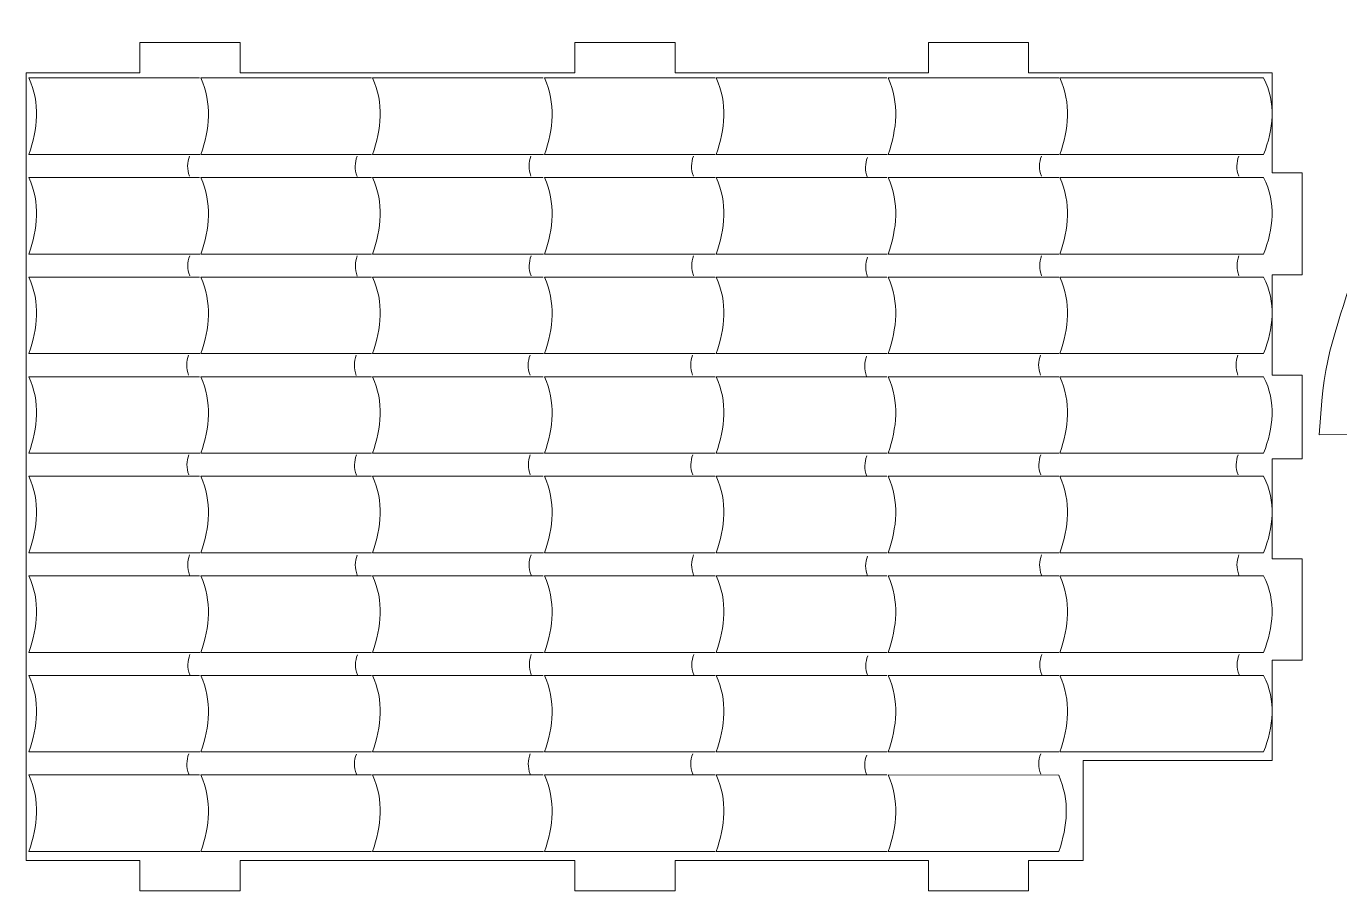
# Model space of a CAD drawing. Header units: centimetres. Extents: x -16.2 to 16.2, y -18.7 to 18.7.
# Drawn here: x -15.08 to -1.98, y -18.7 to -10.08 of the extents above; entities that cross this region are included whole.
import ezdxf

# ---------------------------------------------------------------- set-up
doc = ezdxf.new("R2010")
doc.units = ezdxf.units.CM
doc.header["$MEASUREMENT"] = 0
doc.layers.add('layer 1', color=7, linetype='Continuous')

msp = doc.modelspace()

# ---------------------------------------------------------------- linework, layer by layer
at = {"layer": 'layer 1', "color": 240, "lineweight": 9}
for points, knots in [([(1.2036, -14.1437), (1.2036, -14.1437), (1.04857, -14.14326), (1.04857, -14.14326), (1.04857, -14.14326), (1.04857, -14.14326), (0.59083, -14.1449), (0.59083, -14.1449), (0.59083, -14.1449), (0.59083, -14.1449), (0.59191, -14.44489), (0.59191, -14.44489), (0.59191, -14.44489), (0.59191, -14.44489), (0.01672, -14.44696), (0.01672, -14.44696), (0.01672, -14.44696), (0.01672, -14.44696), (0.01564, -14.14697), (0.01564, -14.14697), (0.01564, -14.14697), (0.01564, -14.14697), (-1.27334, -14.1516), (-1.27334, -14.1516), (-1.27334, -14.1516), (-1.27334, -14.1516), (-1.27226, -14.45159), (-1.27226, -14.45159), (-1.27226, -14.45159), (-1.27226, -14.45159), (-1.84052, -14.45363), (-1.84052, -14.45363), (-1.84052, -14.45363), (-1.84052, -14.45363), (-1.84159, -14.15364), (-1.84159, -14.15364), (-1.84159, -14.15364), (-1.84159, -14.15364), (-2.18275, -14.15487), (-2.18275, -14.15487), (-2.18275, -14.15487), (-2.18275, -14.15487), (-2.15782, -13.81727), (-2.15782, -13.81727), (-2.15782, -13.81727), (-2.11713, -13.26632), (-1.89681, -12.79586), (-1.78387, -12.35323), (-1.78387, -12.35323), (-1.60928, -11.66904), (-1.49548, -11.01847), (-1.20792, -10.56343), (-1.20792, -10.56343), (-0.91134, -10.09411), (-0.69489, -9.68404), (-0.61635, -9.35595), (-0.61635, -9.35595), (-0.3867, -8.39653), (0.82539, -8.31654), (1.1476, -9.18257), (1.1476, -9.18257), (1.1533, -9.26578), (1.24026, -9.43211), (1.28015, -9.47103), (1.28015, -9.47103), (1.21709, -9.53128), (1.14936, -9.56867), (1.07522, -9.58957), (1.07522, -9.58957), (1.07622, -9.69013), (1.05131, -9.7772), (0.99328, -9.85186), (0.99328, -9.85186), (0.95841, -9.92886), (0.96254, -9.95293), (0.95355, -10.01342), (0.95355, -10.01342), (0.94706, -10.05757), (0.93412, -10.02753), (0.88931, -10.02755), (0.88931, -10.02755), (0.88562, -10.08024), (0.85824, -10.12186), (0.80073, -10.1648), (0.80073, -10.1648), (0.7612, -10.13889), (0.75028, -10.16873), (0.74837, -10.19978), (0.74837, -10.19978), (0.72036, -10.21467), (0.68258, -10.23619), (0.6512, -10.24318), (0.6512, -10.24318), (0.50207, -10.27644), (0.37387, -10.24229), (0.24106, -10.16062), (0.24106, -10.16062), (0.35762, -10.31627), (0.42163, -10.48635), (0.46094, -10.59924), (0.46094, -10.59924), (0.55008, -10.57957), (0.63932, -10.57797), (0.72862, -10.59448), (0.72862, -10.59448), (0.76824, -10.50082), (0.83495, -10.4431), (0.92884, -10.42139), (0.92884, -10.42139), (1.05769, -10.33669), (1.24055, -10.2721), (1.27237, -10.40405), (1.27237, -10.40405), (1.46623, -10.47132), (1.49186, -10.61997), (1.45028, -10.76912), (1.45028, -10.76912), (1.72411, -10.68309), (2.06706, -10.71094), (2.21769, -10.94919), (2.21769, -10.94919), (2.20742, -11.01347), (2.19103, -11.02433), (2.15687, -11.05307), (2.15687, -11.05307), (2.20169, -11.17663), (2.23262, -11.28242), (2.21411, -11.40617), (2.21411, -11.40617), (2.50386, -11.30219), (2.7442, -11.33564), (2.93511, -11.50654), (2.93511, -11.50654), (3.26376, -11.37275), (3.51314, -11.32193), (3.76752, -11.36316), (3.76752, -11.36316), (3.76752, -11.36316), (3.67444, -11.50388), (3.67444, -11.50388), (3.67444, -11.50388), (3.93179, -11.49513), (4.17239, -11.60657), (4.4054, -11.77266), (4.4054, -11.77266), (4.28998, -11.77307), (4.28706, -11.82924), (4.22789, -11.85752), (4.22789, -11.85752), (4.48694, -11.89091), (4.55929, -12.056), (4.56584, -12.14644), (4.56584, -12.14644), (4.48474, -12.14673), (4.4412, -12.18432), (4.37887, -12.20326), (4.37887, -12.20326), (4.38717, -12.34984), (4.46876, -12.47746), (4.50206, -12.62397), (4.50206, -12.62397), (4.41456, -12.58373), (4.30882, -12.67458), (4.24024, -12.69042), (4.24024, -12.69042), (4.27815, -12.82443), (4.24106, -12.92127), (4.12898, -12.98095), (4.12898, -12.98095), (4.12898, -12.98095), (3.99786, -12.95334), (3.99786, -12.95334), (3.99786, -12.95334), (3.95101, -12.97034), (3.89766, -12.99155), (3.84923, -13.0178), (3.84923, -13.0178), (3.84923, -13.0178), (4.82308, -14.1437), (4.82308, -14.1437), (4.82308, -14.1437), (4.82308, -14.1437), (4.23224, -14.1437), (4.23224, -14.1437), (4.23224, -14.1437), (4.23224, -14.1437), (3.54477, -13.25871), (3.54477, -13.25871), (3.54477, -13.25871), (3.54477, -13.25871), (3.12485, -14.1358), (3.12485, -14.1358), (3.12485, -14.1358), (3.12485, -14.1358), (3.03016, -14.13614), (3.03016, -14.13614), (3.03016, -14.13614), (3.03016, -14.13614), (3.03125, -14.43613), (3.03125, -14.43613), (3.03125, -14.43613), (3.03125, -14.43613), (2.67783, -14.4374), (2.67783, -14.4374), (2.67783, -14.4374), (2.67783, -14.4374), (2.67676, -14.13741), (2.67676, -14.13741), (2.67676, -14.13741), (2.67676, -14.13741), (2.56113, -14.13782), (2.56113, -14.13782), (2.56113, -14.13782), (2.56113, -14.13782), (3.03494, -13.21016), (3.03494, -13.21016), (3.03494, -13.21016), (3.01033, -13.21776), (2.98756, -13.22853), (2.96007, -13.2472), (2.96007, -13.2472), (2.8819, -13.19444), (2.88774, -13.08523), (2.85679, -13.15398), (2.85679, -13.15398), (2.84083, -13.05421), (2.69483, -13.22631), (2.52001, -13.19263), (2.52001, -13.19263), (2.52001, -13.19263), (2.40808, -13.29597), (2.40808, -13.29597), (2.40808, -13.29597), (2.35161, -13.20882), (2.38889, -13.16814), (2.28598, -13.17474), (2.28598, -13.17474), (2.1923, -13.15012), (2.00507, -13.13832), (1.90223, -13.16677), (1.90223, -13.16677), (1.90223, -13.16677), (1.83632, -13.05469), (1.83632, -13.05469), (1.83632, -13.05469), (1.77581, -13.0337), (1.70881, -13.06915), (1.64016, -13.07761), (1.64016, -13.07761), (1.64016, -13.07761), (1.2036, -14.1437), (1.2036, -14.1437)], [0, 0, 0, 0, 0.015625, 0.015625, 0.015625, 0.015625, 0.03125, 0.03125, 0.03125, 0.03125, 0.046875, 0.046875, 0.046875, 0.046875, 0.0625, 0.0625, 0.0625, 0.0625, 0.078125, 0.078125, 0.078125, 0.078125, 0.09375, 0.09375, 0.09375, 0.09375, 0.109375, 0.109375, 0.109375, 0.109375, 0.125, 0.125, 0.125, 0.125, 0.140625, 0.140625, 0.140625, 0.140625, 0.15625, 0.15625, 0.15625, 0.15625, 0.171875, 0.171875, 0.171875, 0.171875, 0.1875, 0.1875, 0.1875, 0.1875, 0.203125, 0.203125, 0.203125, 0.203125, 0.21875, 0.21875, 0.21875, 0.21875, 0.234375, 0.234375, 0.234375, 0.234375, 0.25, 0.25, 0.25, 0.25, 0.265625, 0.265625, 0.265625, 0.265625, 0.28125, 0.28125, 0.28125, 0.28125, 0.296875, 0.296875, 0.296875, 0.296875, 0.3125, 0.3125, 0.3125, 0.3125, 0.328125, 0.328125, 0.328125, 0.328125, 0.34375, 0.34375, 0.34375, 0.34375, 0.359375, 0.359375, 0.359375, 0.359375, 0.375, 0.375, 0.375, 0.375, 0.390625, 0.390625, 0.390625, 0.390625, 0.40625, 0.40625, 0.40625, 0.40625, 0.421875, 0.421875, 0.421875, 0.421875, 0.4375, 0.4375, 0.4375, 0.4375, 0.453125, 0.453125, 0.453125, 0.453125, 0.46875, 0.46875, 0.46875, 0.46875, 0.484375, 0.484375, 0.484375, 0.484375, 0.5, 0.5, 0.5, 0.5, 0.515625, 0.515625, 0.515625, 0.515625, 0.53125, 0.53125, 0.53125, 0.53125, 0.546875, 0.546875, 0.546875, 0.546875, 0.5625, 0.5625, 0.5625, 0.5625, 0.578125, 0.578125, 0.578125, 0.578125, 0.59375, 0.59375, 0.59375, 0.59375, 0.609375, 0.609375, 0.609375, 0.609375, 0.625, 0.625, 0.625, 0.625, 0.640625, 0.640625, 0.640625, 0.640625, 0.65625, 0.65625, 0.65625, 0.65625, 0.671875, 0.671875, 0.671875, 0.671875, 0.6875, 0.6875, 0.6875, 0.6875, 0.703125, 0.703125, 0.703125, 0.703125, 0.71875, 0.71875, 0.71875, 0.71875, 0.734375, 0.734375, 0.734375, 0.734375, 0.75, 0.75, 0.75, 0.75, 0.765625, 0.765625, 0.765625, 0.765625, 0.78125, 0.78125, 0.78125, 0.78125, 0.796875, 0.796875, 0.796875, 0.796875, 0.8125, 0.8125, 0.8125, 0.8125, 0.828125, 0.828125, 0.828125, 0.828125, 0.84375, 0.84375, 0.84375, 0.84375, 0.859375, 0.859375, 0.859375, 0.859375, 0.875, 0.875, 0.875, 0.875, 0.890625, 0.890625, 0.890625, 0.890625, 0.90625, 0.90625, 0.90625, 0.90625, 0.921875, 0.921875, 0.921875, 0.921875, 0.9375, 0.9375, 0.9375, 0.9375, 0.953125, 0.953125, 0.953125, 0.953125, 0.96875, 0.96875, 0.96875, 0.96875, 1, 1, 1, 1]), ([(-15.07662, -18.40376), (-15.07662, -18.40376), (-15.07662, -10.54475), (-15.07662, -10.54475), (-15.07662, -10.54475), (-15.07662, -10.54475), (-13.94416, -10.54475), (-13.94416, -10.54475), (-13.94416, -10.54475), (-13.94416, -10.54475), (-13.94416, -10.24477), (-13.94416, -10.24477), (-13.94416, -10.24477), (-13.94416, -10.24477), (-12.94417, -10.24477), (-12.94417, -10.24477), (-12.94417, -10.24477), (-12.94417, -10.24477), (-12.94417, -10.54475), (-12.94417, -10.54475), (-12.94417, -10.54475), (-12.94417, -10.54475), (-9.60562, -10.54475), (-9.60562, -10.54475), (-9.60562, -10.54475), (-9.60562, -10.54475), (-9.60562, -10.24477), (-9.60562, -10.24477), (-9.60562, -10.24477), (-9.60562, -10.24477), (-8.60562, -10.24477), (-8.60562, -10.24477), (-8.60562, -10.24477), (-8.60562, -10.24477), (-8.60562, -10.54475), (-8.60562, -10.54475), (-8.60562, -10.54475), (-8.60562, -10.54475), (-6.08044, -10.54475), (-6.08044, -10.54475), (-6.08044, -10.54475), (-6.08044, -10.54475), (-6.08044, -10.24477), (-6.08044, -10.24477), (-6.08044, -10.24477), (-6.08044, -10.24477), (-5.08044, -10.24477), (-5.08044, -10.24477), (-5.08044, -10.24477), (-5.08044, -10.24477), (-5.08044, -10.54475), (-5.08044, -10.54475), (-5.08044, -10.54475), (-5.08044, -10.54475), (-2.65259, -10.54475), (-2.65259, -10.54475), (-2.65259, -10.54475), (-2.65259, -10.54475), (-2.65259, -11.5448), (-2.65259, -11.5448), (-2.65259, -11.5448), (-2.65259, -11.5448), (-2.3526, -11.5448), (-2.3526, -11.5448), (-2.3526, -11.5448), (-2.3526, -11.5448), (-2.3526, -12.56075), (-2.3526, -12.56075), (-2.3526, -12.56075), (-2.3526, -12.56075), (-2.65259, -12.56075), (-2.65259, -12.56075), (-2.65259, -12.56075), (-2.65259, -12.56075), (-2.65259, -13.56074), (-2.65259, -13.56074), (-2.65259, -13.56074), (-2.65259, -13.56074), (-2.3526, -13.56074), (-2.3526, -13.56074), (-2.3526, -13.56074), (-2.3526, -13.56074), (-2.3526, -14.39463), (-2.3526, -14.39463), (-2.3526, -14.39463), (-2.3526, -14.39463), (-2.65259, -14.39463), (-2.65259, -14.39463), (-2.65259, -14.39463), (-2.65259, -14.39463), (-2.65259, -15.39463), (-2.65259, -15.39463), (-2.65259, -15.39463), (-2.65259, -15.39463), (-2.3526, -15.39463), (-2.3526, -15.39463), (-2.3526, -15.39463), (-2.3526, -15.39463), (-2.3526, -16.40378), (-2.3526, -16.40378), (-2.3526, -16.40378), (-2.3526, -16.40378), (-2.65259, -16.40378), (-2.65259, -16.40378), (-2.65259, -16.40378), (-2.65259, -16.40378), (-2.65259, -17.40374), (-2.65259, -17.40374), (-2.65259, -17.40374), (-2.65259, -17.40374), (-2.8186, -17.40375), (-2.8186, -17.40375), (-2.8186, -17.40375), (-2.8186, -17.40375), (-4.53509, -17.40375), (-4.53509, -17.40375), (-4.53509, -17.40375), (-4.53509, -17.40375), (-4.53509, -18.40376), (-4.53509, -18.40376), (-4.53509, -18.40376), (-4.53509, -18.40376), (-5.08044, -18.40376), (-5.08044, -18.40376), (-5.08044, -18.40376), (-5.08044, -18.40376), (-5.08044, -18.70375), (-5.08044, -18.70375), (-5.08044, -18.70375), (-5.08044, -18.70375), (-6.08044, -18.70375), (-6.08044, -18.70375), (-6.08044, -18.70375), (-6.08044, -18.70375), (-6.08044, -18.40376), (-6.08044, -18.40376), (-6.08044, -18.40376), (-6.08044, -18.40376), (-8.60562, -18.40376), (-8.60562, -18.40376), (-8.60562, -18.40376), (-8.60562, -18.40376), (-8.60562, -18.70375), (-8.60562, -18.70375), (-8.60562, -18.70375), (-8.60562, -18.70375), (-9.60562, -18.70375), (-9.60562, -18.70375), (-9.60562, -18.70375), (-9.60562, -18.70375), (-9.60562, -18.40376), (-9.60562, -18.40376), (-9.60562, -18.40376), (-9.60562, -18.40376), (-12.94417, -18.40376), (-12.94417, -18.40376), (-12.94417, -18.40376), (-12.94417, -18.40376), (-12.94417, -18.70375), (-12.94417, -18.70375), (-12.94417, -18.70375), (-12.94417, -18.70375), (-13.94416, -18.70375), (-13.94416, -18.70375), (-13.94416, -18.70375), (-13.94416, -18.70375), (-13.94416, -18.40376), (-13.94416, -18.40376), (-13.94416, -18.40376), (-13.94416, -18.40376), (-15.07662, -18.40376), (-15.07662, -18.40376)], [0, 0, 0, 0, 0.02272727, 0.02272727, 0.02272727, 0.02272727, 0.04545455, 0.04545455, 0.04545455, 0.04545455, 0.06818182, 0.06818182, 0.06818182, 0.06818182, 0.09090909, 0.09090909, 0.09090909, 0.09090909, 0.11363636, 0.11363636, 0.11363636, 0.11363636, 0.13636364, 0.13636364, 0.13636364, 0.13636364, 0.15909091, 0.15909091, 0.15909091, 0.15909091, 0.18181818, 0.18181818, 0.18181818, 0.18181818, 0.20454545, 0.20454545, 0.20454545, 0.20454545, 0.22727273, 0.22727273, 0.22727273, 0.22727273, 0.25, 0.25, 0.25, 0.25, 0.27272727, 0.27272727, 0.27272727, 0.27272727, 0.29545455, 0.29545455, 0.29545455, 0.29545455, 0.31818182, 0.31818182, 0.31818182, 0.31818182, 0.34090909, 0.34090909, 0.34090909, 0.34090909, 0.36363636, 0.36363636, 0.36363636, 0.36363636, 0.38636364, 0.38636364, 0.38636364, 0.38636364, 0.40909091, 0.40909091, 0.40909091, 0.40909091, 0.43181818, 0.43181818, 0.43181818, 0.43181818, 0.45454545, 0.45454545, 0.45454545, 0.45454545, 0.47727273, 0.47727273, 0.47727273, 0.47727273, 0.5, 0.5, 0.5, 0.5, 0.52272727, 0.52272727, 0.52272727, 0.52272727, 0.54545455, 0.54545455, 0.54545455, 0.54545455, 0.56818182, 0.56818182, 0.56818182, 0.56818182, 0.59090909, 0.59090909, 0.59090909, 0.59090909, 0.61363636, 0.61363636, 0.61363636, 0.61363636, 0.63636364, 0.63636364, 0.63636364, 0.63636364, 0.65909091, 0.65909091, 0.65909091, 0.65909091, 0.68181818, 0.68181818, 0.68181818, 0.68181818, 0.70454545, 0.70454545, 0.70454545, 0.70454545, 0.72727273, 0.72727273, 0.72727273, 0.72727273, 0.75, 0.75, 0.75, 0.75, 0.77272727, 0.77272727, 0.77272727, 0.77272727, 0.79545455, 0.79545455, 0.79545455, 0.79545455, 0.81818182, 0.81818182, 0.81818182, 0.81818182, 0.84090909, 0.84090909, 0.84090909, 0.84090909, 0.86363636, 0.86363636, 0.86363636, 0.86363636, 0.88636364, 0.88636364, 0.88636364, 0.88636364, 0.90909091, 0.90909091, 0.90909091, 0.90909091, 0.93181818, 0.93181818, 0.93181818, 0.93181818, 0.95454545, 0.95454545, 0.95454545, 0.95454545, 1, 1, 1, 1])]:
    msp.add_open_spline(points, degree=3, knots=knots, dxfattribs=at)
at = {"layer": 'layer 1', "color": 250, "lineweight": 9}
for points, knots in [([(-13.34684, -11.36008), (-13.34684, -11.36008), (-15.04967, -11.36008), (-15.04967, -11.36008), (-15.04967, -11.36008), (-14.96144, -11.10576), (-14.93624, -10.85142), (-15.04967, -10.59712), (-15.04967, -10.59712), (-15.04967, -10.59712), (-13.34855, -10.59712), (-13.34855, -10.59712)], [0, 0, 0, 0, 0.25, 0.25, 0.25, 0.25, 0.5, 0.5, 0.5, 0.5, 1, 1, 1, 1]), ([(-11.63327, -11.36008), (-11.63327, -11.36008), (-13.33611, -11.36008), (-13.33611, -11.36008), (-13.33611, -11.36008), (-13.24786, -11.10576), (-13.22267, -10.85142), (-13.33611, -10.59712), (-13.33611, -10.59712), (-13.33611, -10.59712), (-11.63499, -10.59712), (-11.63499, -10.59712)], [0, 0, 0, 0, 0.25, 0.25, 0.25, 0.25, 0.5, 0.5, 0.5, 0.5, 1, 1, 1, 1]), ([(-9.9197, -11.36008), (-9.9197, -11.36008), (-11.62253, -11.36008), (-11.62253, -11.36008), (-11.62253, -11.36008), (-11.53429, -11.10576), (-11.50909, -10.85142), (-11.62253, -10.59712), (-11.62253, -10.59712), (-11.62253, -10.59712), (-9.92141, -10.59712), (-9.92141, -10.59712)], [0, 0, 0, 0, 0.25, 0.25, 0.25, 0.25, 0.5, 0.5, 0.5, 0.5, 1, 1, 1, 1]), ([(-8.20613, -11.36008), (-8.20613, -11.36008), (-9.90896, -11.36008), (-9.90896, -11.36008), (-9.90896, -11.36008), (-9.82071, -11.10576), (-9.79552, -10.85142), (-9.90896, -10.59712), (-9.90896, -10.59712), (-9.90896, -10.59712), (-8.20784, -10.59712), (-8.20784, -10.59712)], [0, 0, 0, 0, 0.25, 0.25, 0.25, 0.25, 0.5, 0.5, 0.5, 0.5, 1, 1, 1, 1]), ([(-6.49255, -11.36008), (-6.49255, -11.36008), (-8.19538, -11.36008), (-8.19538, -11.36008), (-8.19538, -11.36008), (-8.10714, -11.10576), (-8.08194, -10.85142), (-8.19538, -10.59712), (-8.19538, -10.59712), (-8.19538, -10.59712), (-6.49425, -10.59712), (-6.49425, -10.59712)], [0, 0, 0, 0, 0.25, 0.25, 0.25, 0.25, 0.5, 0.5, 0.5, 0.5, 1, 1, 1, 1]), ([(-4.77898, -11.36008), (-4.77898, -11.36008), (-6.48181, -11.36008), (-6.48181, -11.36008), (-6.48181, -11.36008), (-6.39357, -11.10576), (-6.36836, -10.85142), (-6.48181, -10.59712), (-6.48181, -10.59712), (-6.48181, -10.59712), (-4.78069, -10.59712), (-4.78069, -10.59712)], [0, 0, 0, 0, 0.25, 0.25, 0.25, 0.25, 0.5, 0.5, 0.5, 0.5, 1, 1, 1, 1]), ([(-4.76824, -10.59712), (-4.76824, -10.59712), (-2.73695, -10.59712), (-2.73695, -10.59712), (-2.73695, -10.59712), (-2.6109, -10.85142), (-2.63892, -11.10575), (-2.73695, -11.36008), (-2.73695, -11.36008), (-2.73695, -11.36008), (-4.76824, -11.36008), (-4.76824, -11.36008), (-4.76824, -11.36008), (-4.67999, -11.10576), (-4.65479, -10.85142), (-4.76824, -10.59712)], [0, 0, 0, 0, 0.2, 0.2, 0.2, 0.2, 0.4, 0.4, 0.4, 0.4, 0.6, 0.6, 0.6, 0.6, 1, 1, 1, 1]), ([(-13.34684, -12.35324), (-13.34684, -12.35324), (-15.04967, -12.35324), (-15.04967, -12.35324), (-15.04967, -12.35324), (-14.96144, -12.09892), (-14.93624, -11.84458), (-15.04967, -11.59028), (-15.04967, -11.59028), (-15.04967, -11.59028), (-13.34855, -11.59028), (-13.34855, -11.59028)], [0, 0, 0, 0, 0.25, 0.25, 0.25, 0.25, 0.5, 0.5, 0.5, 0.5, 1, 1, 1, 1]), ([(-11.63327, -12.35324), (-11.63327, -12.35324), (-13.33611, -12.35324), (-13.33611, -12.35324), (-13.33611, -12.35324), (-13.24786, -12.09892), (-13.22267, -11.84458), (-13.33611, -11.59028), (-13.33611, -11.59028), (-13.33611, -11.59028), (-11.63499, -11.59028), (-11.63499, -11.59028)], [0, 0, 0, 0, 0.25, 0.25, 0.25, 0.25, 0.5, 0.5, 0.5, 0.5, 1, 1, 1, 1]), ([(-9.9197, -12.35324), (-9.9197, -12.35324), (-11.62253, -12.35324), (-11.62253, -12.35324), (-11.62253, -12.35324), (-11.53429, -12.09892), (-11.50909, -11.84458), (-11.62253, -11.59028), (-11.62253, -11.59028), (-11.62253, -11.59028), (-9.92141, -11.59028), (-9.92141, -11.59028)], [0, 0, 0, 0, 0.25, 0.25, 0.25, 0.25, 0.5, 0.5, 0.5, 0.5, 1, 1, 1, 1]), ([(-8.20613, -12.35324), (-8.20613, -12.35324), (-9.90896, -12.35324), (-9.90896, -12.35324), (-9.90896, -12.35324), (-9.82071, -12.09892), (-9.79552, -11.84458), (-9.90896, -11.59028), (-9.90896, -11.59028), (-9.90896, -11.59028), (-8.20784, -11.59028), (-8.20784, -11.59028)], [0, 0, 0, 0, 0.25, 0.25, 0.25, 0.25, 0.5, 0.5, 0.5, 0.5, 1, 1, 1, 1]), ([(-6.49255, -12.35324), (-6.49255, -12.35324), (-8.19538, -12.35324), (-8.19538, -12.35324), (-8.19538, -12.35324), (-8.10714, -12.09892), (-8.08194, -11.84458), (-8.19538, -11.59028), (-8.19538, -11.59028), (-8.19538, -11.59028), (-6.49425, -11.59028), (-6.49425, -11.59028)], [0, 0, 0, 0, 0.25, 0.25, 0.25, 0.25, 0.5, 0.5, 0.5, 0.5, 1, 1, 1, 1]), ([(-4.77898, -12.35324), (-4.77898, -12.35324), (-6.48181, -12.35324), (-6.48181, -12.35324), (-6.48181, -12.35324), (-6.39357, -12.09892), (-6.36836, -11.84458), (-6.48181, -11.59028), (-6.48181, -11.59028), (-6.48181, -11.59028), (-4.78069, -11.59028), (-4.78069, -11.59028)], [0, 0, 0, 0, 0.25, 0.25, 0.25, 0.25, 0.5, 0.5, 0.5, 0.5, 1, 1, 1, 1]), ([(-4.76824, -11.59028), (-4.76824, -11.59028), (-2.73695, -11.59028), (-2.73695, -11.59028), (-2.73695, -11.59028), (-2.6109, -11.84458), (-2.63892, -12.09891), (-2.73695, -12.35324), (-2.73695, -12.35324), (-2.73695, -12.35324), (-4.76824, -12.35324), (-4.76824, -12.35324), (-4.76824, -12.35324), (-4.67999, -12.09892), (-4.65479, -11.84458), (-4.76824, -11.59028)], [0, 0, 0, 0, 0.2, 0.2, 0.2, 0.2, 0.4, 0.4, 0.4, 0.4, 0.6, 0.6, 0.6, 0.6, 1, 1, 1, 1]), ([(-13.34684, -13.3464), (-13.34684, -13.3464), (-15.04967, -13.3464), (-15.04967, -13.3464), (-15.04967, -13.3464), (-14.96144, -13.09208), (-14.93624, -12.83774), (-15.04967, -12.58344), (-15.04967, -12.58344), (-15.04967, -12.58344), (-13.34855, -12.58344), (-13.34855, -12.58344)], [0, 0, 0, 0, 0.25, 0.25, 0.25, 0.25, 0.5, 0.5, 0.5, 0.5, 1, 1, 1, 1]), ([(-11.63327, -13.3464), (-11.63327, -13.3464), (-13.33611, -13.3464), (-13.33611, -13.3464), (-13.33611, -13.3464), (-13.24786, -13.09208), (-13.22267, -12.83774), (-13.33611, -12.58344), (-13.33611, -12.58344), (-13.33611, -12.58344), (-11.63499, -12.58344), (-11.63499, -12.58344)], [0, 0, 0, 0, 0.25, 0.25, 0.25, 0.25, 0.5, 0.5, 0.5, 0.5, 1, 1, 1, 1]), ([(-9.9197, -13.3464), (-9.9197, -13.3464), (-11.62253, -13.3464), (-11.62253, -13.3464), (-11.62253, -13.3464), (-11.53429, -13.09208), (-11.50909, -12.83774), (-11.62253, -12.58344), (-11.62253, -12.58344), (-11.62253, -12.58344), (-9.92141, -12.58344), (-9.92141, -12.58344)], [0, 0, 0, 0, 0.25, 0.25, 0.25, 0.25, 0.5, 0.5, 0.5, 0.5, 1, 1, 1, 1]), ([(-8.20613, -13.3464), (-8.20613, -13.3464), (-9.90896, -13.3464), (-9.90896, -13.3464), (-9.90896, -13.3464), (-9.82071, -13.09208), (-9.79552, -12.83774), (-9.90896, -12.58344), (-9.90896, -12.58344), (-9.90896, -12.58344), (-8.20784, -12.58344), (-8.20784, -12.58344)], [0, 0, 0, 0, 0.25, 0.25, 0.25, 0.25, 0.5, 0.5, 0.5, 0.5, 1, 1, 1, 1]), ([(-6.49255, -13.3464), (-6.49255, -13.3464), (-8.19538, -13.3464), (-8.19538, -13.3464), (-8.19538, -13.3464), (-8.10714, -13.09208), (-8.08194, -12.83774), (-8.19538, -12.58344), (-8.19538, -12.58344), (-8.19538, -12.58344), (-6.49425, -12.58344), (-6.49425, -12.58344)], [0, 0, 0, 0, 0.25, 0.25, 0.25, 0.25, 0.5, 0.5, 0.5, 0.5, 1, 1, 1, 1]), ([(-4.77898, -13.3464), (-4.77898, -13.3464), (-6.48181, -13.3464), (-6.48181, -13.3464), (-6.48181, -13.3464), (-6.39357, -13.09208), (-6.36836, -12.83774), (-6.48181, -12.58344), (-6.48181, -12.58344), (-6.48181, -12.58344), (-4.78069, -12.58344), (-4.78069, -12.58344)], [0, 0, 0, 0, 0.25, 0.25, 0.25, 0.25, 0.5, 0.5, 0.5, 0.5, 1, 1, 1, 1]), ([(-4.76824, -12.58344), (-4.76824, -12.58344), (-2.73695, -12.58344), (-2.73695, -12.58344), (-2.73695, -12.58344), (-2.6109, -12.83774), (-2.63892, -13.09207), (-2.73695, -13.3464), (-2.73695, -13.3464), (-2.73695, -13.3464), (-4.76824, -13.3464), (-4.76824, -13.3464), (-4.76824, -13.3464), (-4.67999, -13.09208), (-4.65479, -12.83774), (-4.76824, -12.58344)], [0, 0, 0, 0, 0.2, 0.2, 0.2, 0.2, 0.4, 0.4, 0.4, 0.4, 0.6, 0.6, 0.6, 0.6, 1, 1, 1, 1]), ([(-13.34684, -14.33956), (-13.34684, -14.33956), (-15.04967, -14.33956), (-15.04967, -14.33956), (-15.04967, -14.33956), (-14.96144, -14.08524), (-14.93624, -13.8309), (-15.04967, -13.5766), (-15.04967, -13.5766), (-15.04967, -13.5766), (-13.34855, -13.5766), (-13.34855, -13.5766)], [0, 0, 0, 0, 0.25, 0.25, 0.25, 0.25, 0.5, 0.5, 0.5, 0.5, 1, 1, 1, 1]), ([(-11.63327, -14.33956), (-11.63327, -14.33956), (-13.33611, -14.33956), (-13.33611, -14.33956), (-13.33611, -14.33956), (-13.24786, -14.08524), (-13.22267, -13.8309), (-13.33611, -13.5766), (-13.33611, -13.5766), (-13.33611, -13.5766), (-11.63499, -13.5766), (-11.63499, -13.5766)], [0, 0, 0, 0, 0.25, 0.25, 0.25, 0.25, 0.5, 0.5, 0.5, 0.5, 1, 1, 1, 1]), ([(-9.9197, -14.33956), (-9.9197, -14.33956), (-11.62253, -14.33956), (-11.62253, -14.33956), (-11.62253, -14.33956), (-11.53429, -14.08524), (-11.50909, -13.8309), (-11.62253, -13.5766), (-11.62253, -13.5766), (-11.62253, -13.5766), (-9.92141, -13.5766), (-9.92141, -13.5766)], [0, 0, 0, 0, 0.25, 0.25, 0.25, 0.25, 0.5, 0.5, 0.5, 0.5, 1, 1, 1, 1]), ([(-8.20613, -14.33956), (-8.20613, -14.33956), (-9.90896, -14.33956), (-9.90896, -14.33956), (-9.90896, -14.33956), (-9.82071, -14.08524), (-9.79552, -13.8309), (-9.90896, -13.5766), (-9.90896, -13.5766), (-9.90896, -13.5766), (-8.20784, -13.5766), (-8.20784, -13.5766)], [0, 0, 0, 0, 0.25, 0.25, 0.25, 0.25, 0.5, 0.5, 0.5, 0.5, 1, 1, 1, 1]), ([(-6.49255, -14.33956), (-6.49255, -14.33956), (-8.19538, -14.33956), (-8.19538, -14.33956), (-8.19538, -14.33956), (-8.10714, -14.08524), (-8.08194, -13.8309), (-8.19538, -13.5766), (-8.19538, -13.5766), (-8.19538, -13.5766), (-6.49425, -13.5766), (-6.49425, -13.5766)], [0, 0, 0, 0, 0.25, 0.25, 0.25, 0.25, 0.5, 0.5, 0.5, 0.5, 1, 1, 1, 1]), ([(-4.77898, -14.33956), (-4.77898, -14.33956), (-6.48181, -14.33956), (-6.48181, -14.33956), (-6.48181, -14.33956), (-6.39357, -14.08524), (-6.36836, -13.8309), (-6.48181, -13.5766), (-6.48181, -13.5766), (-6.48181, -13.5766), (-4.78069, -13.5766), (-4.78069, -13.5766)], [0, 0, 0, 0, 0.25, 0.25, 0.25, 0.25, 0.5, 0.5, 0.5, 0.5, 1, 1, 1, 1]), ([(-4.76824, -13.5766), (-4.76824, -13.5766), (-2.73695, -13.5766), (-2.73695, -13.5766), (-2.73695, -13.5766), (-2.6109, -13.8309), (-2.63892, -14.08523), (-2.73695, -14.33956), (-2.73695, -14.33956), (-2.73695, -14.33956), (-4.76824, -14.33956), (-4.76824, -14.33956), (-4.76824, -14.33956), (-4.67999, -14.08524), (-4.65479, -13.8309), (-4.76824, -13.5766)], [0, 0, 0, 0, 0.2, 0.2, 0.2, 0.2, 0.4, 0.4, 0.4, 0.4, 0.6, 0.6, 0.6, 0.6, 1, 1, 1, 1]), ([(-13.34684, -15.33272), (-13.34684, -15.33272), (-15.04967, -15.33272), (-15.04967, -15.33272), (-15.04967, -15.33272), (-14.96144, -15.0784), (-14.93624, -14.82407), (-15.04967, -14.56976), (-15.04967, -14.56976), (-15.04967, -14.56976), (-13.34855, -14.56976), (-13.34855, -14.56976)], [0, 0, 0, 0, 0.25, 0.25, 0.25, 0.25, 0.5, 0.5, 0.5, 0.5, 1, 1, 1, 1]), ([(-11.63327, -15.33272), (-11.63327, -15.33272), (-13.33611, -15.33272), (-13.33611, -15.33272), (-13.33611, -15.33272), (-13.24786, -15.0784), (-13.22267, -14.82407), (-13.33611, -14.56976), (-13.33611, -14.56976), (-13.33611, -14.56976), (-11.63499, -14.56976), (-11.63499, -14.56976)], [0, 0, 0, 0, 0.25, 0.25, 0.25, 0.25, 0.5, 0.5, 0.5, 0.5, 1, 1, 1, 1]), ([(-9.9197, -15.33272), (-9.9197, -15.33272), (-11.62253, -15.33272), (-11.62253, -15.33272), (-11.62253, -15.33272), (-11.53429, -15.0784), (-11.50909, -14.82407), (-11.62253, -14.56976), (-11.62253, -14.56976), (-11.62253, -14.56976), (-9.92141, -14.56976), (-9.92141, -14.56976)], [0, 0, 0, 0, 0.25, 0.25, 0.25, 0.25, 0.5, 0.5, 0.5, 0.5, 1, 1, 1, 1]), ([(-8.20613, -15.33272), (-8.20613, -15.33272), (-9.90896, -15.33272), (-9.90896, -15.33272), (-9.90896, -15.33272), (-9.82071, -15.0784), (-9.79552, -14.82407), (-9.90896, -14.56976), (-9.90896, -14.56976), (-9.90896, -14.56976), (-8.20784, -14.56976), (-8.20784, -14.56976)], [0, 0, 0, 0, 0.25, 0.25, 0.25, 0.25, 0.5, 0.5, 0.5, 0.5, 1, 1, 1, 1]), ([(-6.49255, -15.33272), (-6.49255, -15.33272), (-8.19538, -15.33272), (-8.19538, -15.33272), (-8.19538, -15.33272), (-8.10714, -15.0784), (-8.08194, -14.82407), (-8.19538, -14.56976), (-8.19538, -14.56976), (-8.19538, -14.56976), (-6.49425, -14.56976), (-6.49425, -14.56976)], [0, 0, 0, 0, 0.25, 0.25, 0.25, 0.25, 0.5, 0.5, 0.5, 0.5, 1, 1, 1, 1]), ([(-4.77898, -15.33272), (-4.77898, -15.33272), (-6.48181, -15.33272), (-6.48181, -15.33272), (-6.48181, -15.33272), (-6.39357, -15.0784), (-6.36836, -14.82407), (-6.48181, -14.56976), (-6.48181, -14.56976), (-6.48181, -14.56976), (-4.78069, -14.56976), (-4.78069, -14.56976)], [0, 0, 0, 0, 0.25, 0.25, 0.25, 0.25, 0.5, 0.5, 0.5, 0.5, 1, 1, 1, 1]), ([(-4.76824, -14.56976), (-4.76824, -14.56976), (-2.73695, -14.56976), (-2.73695, -14.56976), (-2.73695, -14.56976), (-2.6109, -14.82407), (-2.63892, -15.07839), (-2.73695, -15.33272), (-2.73695, -15.33272), (-2.73695, -15.33272), (-4.76824, -15.33272), (-4.76824, -15.33272), (-4.76824, -15.33272), (-4.67999, -15.0784), (-4.65479, -14.82407), (-4.76824, -14.56976)], [0, 0, 0, 0, 0.2, 0.2, 0.2, 0.2, 0.4, 0.4, 0.4, 0.4, 0.6, 0.6, 0.6, 0.6, 1, 1, 1, 1]), ([(-13.34684, -16.32588), (-13.34684, -16.32588), (-15.04967, -16.32588), (-15.04967, -16.32588), (-15.04967, -16.32588), (-14.96144, -16.07156), (-14.93624, -15.81723), (-15.04967, -15.56292), (-15.04967, -15.56292), (-15.04967, -15.56292), (-13.34855, -15.56292), (-13.34855, -15.56292)], [0, 0, 0, 0, 0.25, 0.25, 0.25, 0.25, 0.5, 0.5, 0.5, 0.5, 1, 1, 1, 1]), ([(-11.63327, -16.32588), (-11.63327, -16.32588), (-13.33611, -16.32588), (-13.33611, -16.32588), (-13.33611, -16.32588), (-13.24786, -16.07156), (-13.22267, -15.81723), (-13.33611, -15.56292), (-13.33611, -15.56292), (-13.33611, -15.56292), (-11.63499, -15.56292), (-11.63499, -15.56292)], [0, 0, 0, 0, 0.25, 0.25, 0.25, 0.25, 0.5, 0.5, 0.5, 0.5, 1, 1, 1, 1]), ([(-9.9197, -16.32588), (-9.9197, -16.32588), (-11.62253, -16.32588), (-11.62253, -16.32588), (-11.62253, -16.32588), (-11.53429, -16.07156), (-11.50909, -15.81723), (-11.62253, -15.56292), (-11.62253, -15.56292), (-11.62253, -15.56292), (-9.92141, -15.56292), (-9.92141, -15.56292)], [0, 0, 0, 0, 0.25, 0.25, 0.25, 0.25, 0.5, 0.5, 0.5, 0.5, 1, 1, 1, 1]), ([(-8.20613, -16.32588), (-8.20613, -16.32588), (-9.90896, -16.32588), (-9.90896, -16.32588), (-9.90896, -16.32588), (-9.82071, -16.07156), (-9.79552, -15.81723), (-9.90896, -15.56292), (-9.90896, -15.56292), (-9.90896, -15.56292), (-8.20784, -15.56292), (-8.20784, -15.56292)], [0, 0, 0, 0, 0.25, 0.25, 0.25, 0.25, 0.5, 0.5, 0.5, 0.5, 1, 1, 1, 1]), ([(-6.49255, -16.32588), (-6.49255, -16.32588), (-8.19538, -16.32588), (-8.19538, -16.32588), (-8.19538, -16.32588), (-8.10714, -16.07156), (-8.08194, -15.81723), (-8.19538, -15.56292), (-8.19538, -15.56292), (-8.19538, -15.56292), (-6.49425, -15.56292), (-6.49425, -15.56292)], [0, 0, 0, 0, 0.25, 0.25, 0.25, 0.25, 0.5, 0.5, 0.5, 0.5, 1, 1, 1, 1]), ([(-4.77898, -16.32588), (-4.77898, -16.32588), (-6.48181, -16.32588), (-6.48181, -16.32588), (-6.48181, -16.32588), (-6.39357, -16.07156), (-6.36836, -15.81723), (-6.48181, -15.56292), (-6.48181, -15.56292), (-6.48181, -15.56292), (-4.78069, -15.56292), (-4.78069, -15.56292)], [0, 0, 0, 0, 0.25, 0.25, 0.25, 0.25, 0.5, 0.5, 0.5, 0.5, 1, 1, 1, 1]), ([(-4.76824, -15.56292), (-4.76824, -15.56292), (-2.73695, -15.56292), (-2.73695, -15.56292), (-2.73695, -15.56292), (-2.6109, -15.81723), (-2.63892, -16.07155), (-2.73695, -16.32588), (-2.73695, -16.32588), (-2.73695, -16.32588), (-4.76824, -16.32588), (-4.76824, -16.32588), (-4.76824, -16.32588), (-4.67999, -16.07156), (-4.65479, -15.81723), (-4.76824, -15.56292)], [0, 0, 0, 0, 0.2, 0.2, 0.2, 0.2, 0.4, 0.4, 0.4, 0.4, 0.6, 0.6, 0.6, 0.6, 1, 1, 1, 1]), ([(-13.34684, -17.31904), (-13.34684, -17.31904), (-15.04967, -17.31904), (-15.04967, -17.31904), (-15.04967, -17.31904), (-14.96144, -17.06472), (-14.93624, -16.81039), (-15.04967, -16.55608), (-15.04967, -16.55608), (-15.04967, -16.55608), (-13.34855, -16.55608), (-13.34855, -16.55608)], [0, 0, 0, 0, 0.25, 0.25, 0.25, 0.25, 0.5, 0.5, 0.5, 0.5, 1, 1, 1, 1]), ([(-11.63327, -17.31904), (-11.63327, -17.31904), (-13.33611, -17.31904), (-13.33611, -17.31904), (-13.33611, -17.31904), (-13.24786, -17.06472), (-13.22267, -16.81039), (-13.33611, -16.55608), (-13.33611, -16.55608), (-13.33611, -16.55608), (-11.63499, -16.55608), (-11.63499, -16.55608)], [0, 0, 0, 0, 0.25, 0.25, 0.25, 0.25, 0.5, 0.5, 0.5, 0.5, 1, 1, 1, 1]), ([(-9.9197, -17.31904), (-9.9197, -17.31904), (-11.62253, -17.31904), (-11.62253, -17.31904), (-11.62253, -17.31904), (-11.53429, -17.06472), (-11.50909, -16.81039), (-11.62253, -16.55608), (-11.62253, -16.55608), (-11.62253, -16.55608), (-9.92141, -16.55608), (-9.92141, -16.55608)], [0, 0, 0, 0, 0.25, 0.25, 0.25, 0.25, 0.5, 0.5, 0.5, 0.5, 1, 1, 1, 1]), ([(-8.20613, -17.31904), (-8.20613, -17.31904), (-9.90896, -17.31904), (-9.90896, -17.31904), (-9.90896, -17.31904), (-9.82071, -17.06472), (-9.79552, -16.81039), (-9.90896, -16.55608), (-9.90896, -16.55608), (-9.90896, -16.55608), (-8.20784, -16.55608), (-8.20784, -16.55608)], [0, 0, 0, 0, 0.25, 0.25, 0.25, 0.25, 0.5, 0.5, 0.5, 0.5, 1, 1, 1, 1]), ([(-6.49255, -17.31904), (-6.49255, -17.31904), (-8.19538, -17.31904), (-8.19538, -17.31904), (-8.19538, -17.31904), (-8.10714, -17.06472), (-8.08194, -16.81039), (-8.19538, -16.55608), (-8.19538, -16.55608), (-8.19538, -16.55608), (-6.49425, -16.55608), (-6.49425, -16.55608)], [0, 0, 0, 0, 0.25, 0.25, 0.25, 0.25, 0.5, 0.5, 0.5, 0.5, 1, 1, 1, 1]), ([(-4.77898, -17.31904), (-4.77898, -17.31904), (-6.48181, -17.31904), (-6.48181, -17.31904), (-6.48181, -17.31904), (-6.39357, -17.06472), (-6.36836, -16.81039), (-6.48181, -16.55608), (-6.48181, -16.55608), (-6.48181, -16.55608), (-4.78069, -16.55608), (-4.78069, -16.55608)], [0, 0, 0, 0, 0.25, 0.25, 0.25, 0.25, 0.5, 0.5, 0.5, 0.5, 1, 1, 1, 1]), ([(-4.76824, -16.55608), (-4.76824, -16.55608), (-2.73695, -16.55608), (-2.73695, -16.55608), (-2.73695, -16.55608), (-2.6109, -16.81039), (-2.63892, -17.06471), (-2.73695, -17.31904), (-2.73695, -17.31904), (-2.73695, -17.31904), (-4.76824, -17.31904), (-4.76824, -17.31904), (-4.76824, -17.31904), (-4.67999, -17.06472), (-4.65479, -16.81039), (-4.76824, -16.55608)], [0, 0, 0, 0, 0.2, 0.2, 0.2, 0.2, 0.4, 0.4, 0.4, 0.4, 0.6, 0.6, 0.6, 0.6, 1, 1, 1, 1]), ([(-13.34684, -18.3122), (-13.34684, -18.3122), (-15.04967, -18.3122), (-15.04967, -18.3122), (-15.04967, -18.3122), (-14.96144, -18.05788), (-14.93624, -17.80355), (-15.04967, -17.54924), (-15.04967, -17.54924), (-15.04967, -17.54924), (-13.34855, -17.54924), (-13.34855, -17.54924)], [0, 0, 0, 0, 0.25, 0.25, 0.25, 0.25, 0.5, 0.5, 0.5, 0.5, 1, 1, 1, 1]), ([(-11.63327, -18.3122), (-11.63327, -18.3122), (-13.33611, -18.3122), (-13.33611, -18.3122), (-13.33611, -18.3122), (-13.24786, -18.05788), (-13.22267, -17.80355), (-13.33611, -17.54924), (-13.33611, -17.54924), (-13.33611, -17.54924), (-11.63499, -17.54924), (-11.63499, -17.54924)], [0, 0, 0, 0, 0.25, 0.25, 0.25, 0.25, 0.5, 0.5, 0.5, 0.5, 1, 1, 1, 1]), ([(-9.9197, -18.3122), (-9.9197, -18.3122), (-11.62253, -18.3122), (-11.62253, -18.3122), (-11.62253, -18.3122), (-11.53429, -18.05788), (-11.50909, -17.80355), (-11.62253, -17.54924), (-11.62253, -17.54924), (-11.62253, -17.54924), (-9.92141, -17.54924), (-9.92141, -17.54924)], [0, 0, 0, 0, 0.25, 0.25, 0.25, 0.25, 0.5, 0.5, 0.5, 0.5, 1, 1, 1, 1]), ([(-8.20613, -18.3122), (-8.20613, -18.3122), (-9.90896, -18.3122), (-9.90896, -18.3122), (-9.90896, -18.3122), (-9.82071, -18.05788), (-9.79552, -17.80355), (-9.90896, -17.54924), (-9.90896, -17.54924), (-9.90896, -17.54924), (-8.20784, -17.54924), (-8.20784, -17.54924)], [0, 0, 0, 0, 0.25, 0.25, 0.25, 0.25, 0.5, 0.5, 0.5, 0.5, 1, 1, 1, 1]), ([(-6.49255, -18.3122), (-6.49255, -18.3122), (-8.19538, -18.3122), (-8.19538, -18.3122), (-8.19538, -18.3122), (-8.10714, -18.05788), (-8.08194, -17.80355), (-8.19538, -17.54924), (-8.19538, -17.54924), (-8.19538, -17.54924), (-6.49425, -17.54924), (-6.49425, -17.54924)], [0, 0, 0, 0, 0.25, 0.25, 0.25, 0.25, 0.5, 0.5, 0.5, 0.5, 1, 1, 1, 1]), ([(-4.77997, -18.31266), (-4.77997, -18.31266), (-6.48181, -18.3122), (-6.48181, -18.3122), (-6.48181, -18.3122), (-6.39356, -18.05788), (-6.36836, -17.80355), (-6.48181, -17.54924), (-6.48181, -17.54924), (-6.48181, -17.54924), (-4.78082, -17.54971), (-4.78082, -17.54971), (-4.78082, -17.54971), (-4.66752, -17.80448), (-4.69271, -18.05881), (-4.77997, -18.31266)], [0, 0, 0, 0, 0.2, 0.2, 0.2, 0.2, 0.4, 0.4, 0.4, 0.4, 0.6, 0.6, 0.6, 0.6, 1, 1, 1, 1])]:
    msp.add_open_spline(points, degree=3, knots=knots, dxfattribs=at)
for points in [[(-13.44907, -11.37686), (-13.47267, -11.44052), (-13.47582, -11.50698), (-13.44907, -11.57758)], [(-11.77757, -11.37828), (-11.80117, -11.44194), (-11.80432, -11.5084), (-11.77757, -11.579)], [(-10.04412, -11.37686), (-10.06773, -11.44052), (-10.07088, -11.50698), (-10.04412, -11.57758)], [(-8.42343, -11.37686), (-8.44703, -11.44052), (-8.45018, -11.50698), (-8.42343, -11.57758)], [(-6.6883, -11.38875), (-6.71192, -11.45241), (-6.71506, -11.51887), (-6.6883, -11.58947)], [(-4.9532, -11.37686), (-4.97681, -11.44052), (-4.97995, -11.50698), (-4.9532, -11.57758)], [(-2.98519, -11.37686), (-3.00879, -11.44052), (-3.01193, -11.50698), (-2.98519, -11.57758)], [(-13.44714, -12.37115), (-13.47073, -12.43481), (-13.47389, -12.50127), (-13.44714, -12.57187)], [(-11.77564, -12.37257), (-11.79924, -12.43623), (-11.80239, -12.50269), (-11.77564, -12.57329)], [(-10.0422, -12.37115), (-10.0658, -12.43481), (-10.06895, -12.50127), (-10.0422, -12.57187)], [(-8.4215, -12.37115), (-8.4451, -12.43481), (-8.44825, -12.50127), (-8.4215, -12.57187)], [(-6.68639, -12.38304), (-6.70999, -12.4467), (-6.71313, -12.51316), (-6.68639, -12.58376)], [(-4.95127, -12.37115), (-4.97487, -12.43481), (-4.97802, -12.50127), (-4.95127, -12.57187)], [(-2.98326, -12.37115), (-3.00686, -12.43481), (-3.01, -12.50127), (-2.98326, -12.57187)], [(-13.45753, -13.36134), (-13.48114, -13.425), (-13.48428, -13.49146), (-13.45753, -13.56206)], [(-11.78603, -13.36276), (-11.80963, -13.42642), (-11.81278, -13.49288), (-11.78603, -13.56348)], [(-10.05259, -13.36134), (-10.07619, -13.425), (-10.07934, -13.49146), (-10.05259, -13.56206)], [(-8.43189, -13.36134), (-8.45549, -13.425), (-8.45864, -13.49146), (-8.43189, -13.56206)], [(-6.69678, -13.37323), (-6.72038, -13.43689), (-6.72352, -13.50335), (-6.69678, -13.57395)], [(-4.96166, -13.36134), (-4.98527, -13.425), (-4.98841, -13.49146), (-4.96166, -13.56206)], [(-2.99365, -13.36134), (-3.01725, -13.425), (-3.0204, -13.49146), (-2.99365, -13.56206)], [(-13.4556, -14.35563), (-13.47921, -14.41929), (-13.48235, -14.48575), (-13.4556, -14.55635)], [(-11.7841, -14.35705), (-11.8077, -14.42071), (-11.81085, -14.48717), (-11.7841, -14.55777)], [(-10.05066, -14.35563), (-10.07427, -14.41929), (-10.07741, -14.48575), (-10.05066, -14.55635)], [(-8.42995, -14.35563), (-8.45357, -14.41929), (-8.45671, -14.48575), (-8.42995, -14.55635)], [(-6.69485, -14.36752), (-6.71845, -14.43118), (-6.7216, -14.49764), (-6.69485, -14.56824)], [(-4.95973, -14.35563), (-4.98334, -14.41929), (-4.98647, -14.48575), (-4.95973, -14.55635)], [(-2.99172, -14.35563), (-3.01532, -14.41929), (-3.01847, -14.48575), (-2.99172, -14.55635)], [(-13.4478, -15.35446), (-13.4714, -15.41812), (-13.47454, -15.48458), (-13.4478, -15.55518)], [(-11.7763, -15.35588), (-11.7999, -15.41954), (-11.80304, -15.486), (-11.7763, -15.5566)], [(-10.04286, -15.35446), (-10.06646, -15.41812), (-10.06959, -15.48458), (-10.04286, -15.55518)], [(-8.42216, -15.35446), (-8.44576, -15.41812), (-8.4489, -15.48458), (-8.42216, -15.55518)], [(-6.68704, -15.36635), (-6.71065, -15.43001), (-6.71377, -15.49647), (-6.68704, -15.56707)], [(-4.95193, -15.35446), (-4.97553, -15.41812), (-4.97868, -15.48458), (-4.95193, -15.55518)], [(-2.9839, -15.35446), (-3.00752, -15.41812), (-3.01066, -15.48458), (-2.9839, -15.55518)], [(-13.44587, -16.34875), (-13.46947, -16.41241), (-13.47261, -16.47887), (-13.44587, -16.54947)], [(-11.77437, -16.35017), (-11.79797, -16.41383), (-11.80111, -16.48029), (-11.77437, -16.55089)], [(-10.04093, -16.34875), (-10.06453, -16.41241), (-10.06767, -16.47887), (-10.04093, -16.54947)], [(-8.42023, -16.34875), (-8.44382, -16.41241), (-8.44697, -16.47887), (-8.42023, -16.54947)], [(-6.68509, -16.36064), (-6.70872, -16.4243), (-6.71186, -16.49076), (-6.68509, -16.56136)], [(-4.95, -16.34875), (-4.9736, -16.41241), (-4.97675, -16.47887), (-4.95, -16.54947)], [(-2.98198, -16.34875), (-3.00559, -16.41241), (-3.00873, -16.47887), (-2.98198, -16.54947)], [(-13.45626, -17.33894), (-13.47986, -17.4026), (-13.48301, -17.46906), (-13.45626, -17.53966)], [(-11.78476, -17.34036), (-11.80836, -17.40402), (-11.8115, -17.47048), (-11.78476, -17.54108)], [(-10.05132, -17.33894), (-10.07492, -17.4026), (-10.07807, -17.46906), (-10.05132, -17.53966)], [(-8.43062, -17.33894), (-8.45422, -17.4026), (-8.45737, -17.46906), (-8.43062, -17.53966)], [(-6.69549, -17.35083), (-6.71911, -17.41449), (-6.72225, -17.48095), (-6.69549, -17.55155)], [(-4.96039, -17.33894), (-4.98399, -17.4026), (-4.98714, -17.46906), (-4.96039, -17.53966)]]:
    msp.add_open_spline(points, degree=3, dxfattribs=at)

doc.saveas('drawing.dxf')
